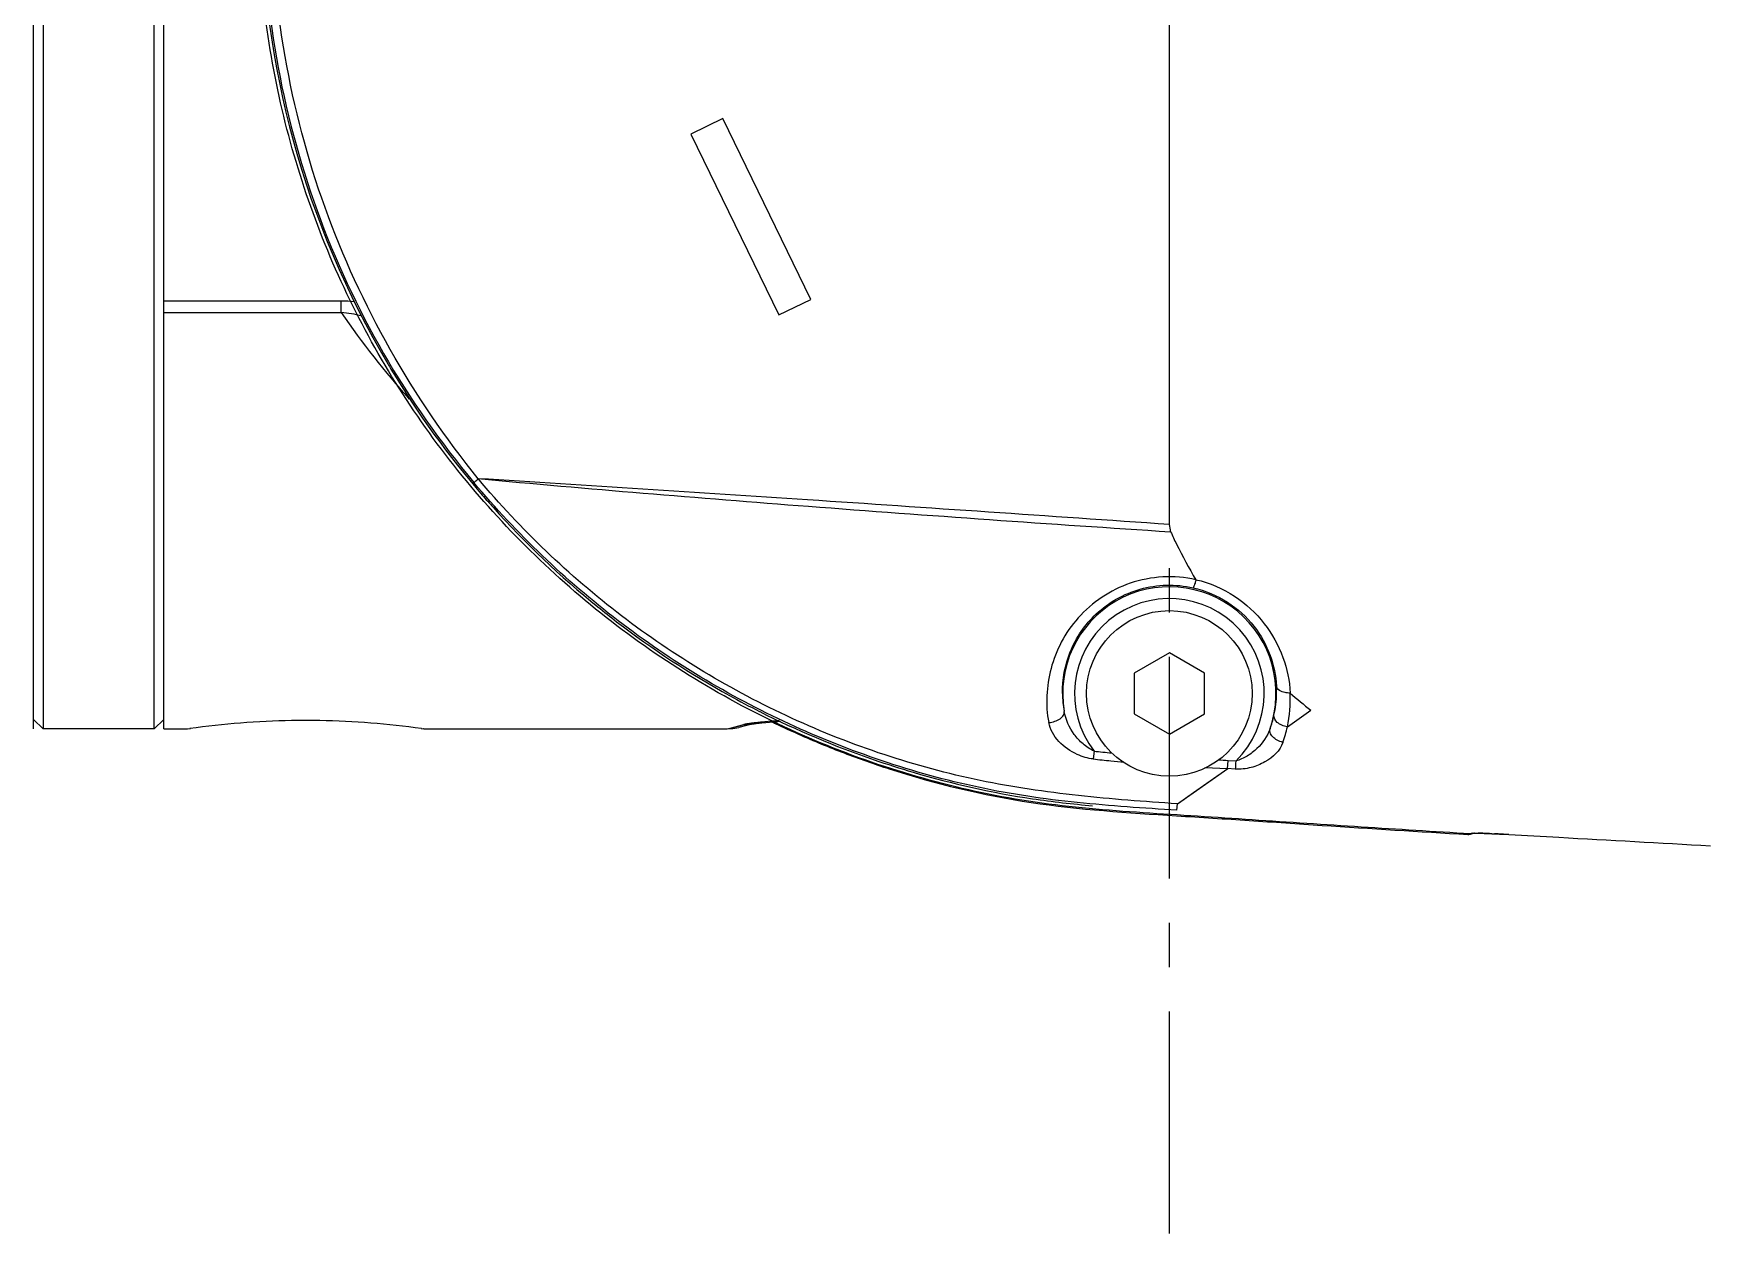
# Model space of a CAD drawing. Header units: millimetres. Extents: x 5828 to 6704, y 123 to 421.
# Drawn here: x 6376.65 to 6390.83, y 358.08 to 368.22 of the extents above; entities that cross this region are included whole.
import ezdxf

# ---------------------------------------------------------------- set-up
doc = ezdxf.new("R2010")
doc.units = ezdxf.units.MM
doc.linetypes.add('CENTER', pattern=[0.6, 0.375, -0.075, 0.075, -0.075])
doc.layers.add('中心线', color=7, linetype='Continuous')
doc.layers.add('外形图', color=7, linetype='Continuous')

msp = doc.modelspace()

# ---------------------------------------------------------------- linework, layer by layer
at = {"layer": '中心线', "linetype": 'CENTER', "ltscale": 5}
msp.add_line((6386.2548, 358.0808), (6386.2548, 381.2525), dxfattribs=at)
at = {"layer": '外形图', "color": 7, "linetype": 'Continuous'}
for p, q in [((6376.6548, 362.3456), (6376.6548, 376.3456)), ((6376.7348, 376.3456), (6376.7348, 362.3456)), ((6377.6748, 362.3456), (6377.6748, 376.3456)), ((6377.7548, 362.3456), (6377.7548, 376.3456)), ((6386.2548, 364.0736), (6386.2548, 374.6176)), ((6382.4798, 367.5044), (6382.2102, 367.3729)), ((6383.225, 365.9765), (6382.4798, 367.5044)), ((6382.2102, 367.3729), (6382.9554, 365.845)), ((6377.7548, 365.9648), (6379.2555, 365.9648)), ((6379.2555, 365.8653), (6379.2555, 365.9648)), ((6382.9554, 365.845), (6383.225, 365.9765)), ((6377.7548, 365.8653), (6379.2555, 365.8653)), ((6386.2548, 362.9896), (6385.9568, 362.8176)), ((6386.5527, 362.8176), (6386.2548, 362.9896)), ((6385.9568, 362.8176), (6385.9568, 362.4736)), ((6386.5527, 362.4736), (6386.5527, 362.8176)), ((6376.6548, 362.4256), (6376.7348, 362.3456)), ((6377.7548, 362.4256), (6377.6748, 362.3456)), ((6385.9568, 362.4736), (6386.2548, 362.3016)), ((6386.2548, 362.3016), (6386.5527, 362.4736)), ((6387.2523, 362.3634), (6387.4516, 362.5029)), ((6387.2524, 362.3639), (6387.4517, 362.5035)), ((6377.6748, 362.3456), (6376.7348, 362.3456)), ((6377.7548, 362.3456), (6377.9548, 362.3456)), ((6377.9548, 362.3456), (6377.9807, 362.3492)), ((6379.931, 362.3489), (6379.9548, 362.3456)), ((6379.9548, 362.3456), (6379.9513, 362.3461)), ((6379.9548, 362.3456), (6382.5182, 362.3456)), ((6382.5182, 362.3456), (6382.6116, 362.3703)), ((6382.5182, 362.3456), (6382.6039, 362.3682)), ((6382.6039, 362.3682), (6382.657, 362.3823)), ((6382.6116, 362.3703), (6382.657, 362.3823)), ((6382.747, 362.3904), (6382.615, 362.3575)), ((6382.7456, 362.3902), (6382.7612, 362.3924)), ((6382.7538, 362.3921), (6382.7539, 362.3921)), ((6382.7588, 362.3921), (6382.7661, 362.393)), ((6382.7612, 362.3924), (6382.783, 362.395)), ((6382.779, 362.3946), (6382.7888, 362.3957)), ((6382.783, 362.395), (6382.8099, 362.3979)), ((6382.8051, 362.3974), (6382.8233, 362.3992)), ((6382.8099, 362.3979), (6382.8442, 362.4012)), ((6382.9183, 362.3945), (6382.9292, 362.3892)), ((6382.9248, 362.408), (6382.9354, 362.4022)), ((6385.6182, 362.1581), (6385.611, 362.0917)), ((6386.3225, 361.7122), (6386.7477, 362.0099)), ((6386.5544, 362.021), (6386.7476, 362.0099)), ((6386.7476, 362.0099), (6386.7517, 362.0772)), ((6386.8122, 362.0062), (6386.7476, 362.0102)), ((6386.8122, 362.0061), (6386.7476, 362.0099)), ((6386.8162, 362.0733), (6386.7517, 362.0772)), ((6386.3192, 361.6583), (6386.3225, 361.7123)), ((6388.8343, 361.4649), (6388.817, 361.4605)), ((6388.9813, 361.46), (6389.0021, 361.459)), ((6389.1241, 361.4528), (6389.1244, 361.4527))]:
    msp.add_line(p, q, dxfattribs=at)
for points in [[(6382.5182, 362.3456), (6382.5659, 362.3484), (6382.615, 362.3575)], [(6382.747, 362.3904), (6382.748, 362.3905), (6382.7501, 362.3909)], [(6382.8406, 362.4009), (6382.874, 362.4039), (6382.9094, 362.4068), (6382.9469, 362.4098), (6382.9682, 362.4113)], [(6386.3225, 361.7122), (6386.4593, 361.808), (6386.601, 361.9074), (6386.7477, 362.0102)], [(6388.8317, 361.4648), (6388.8313, 361.4648), (6388.8329, 361.4648)], [(6388.8329, 361.4648), (6388.8383, 361.4649), (6388.8465, 361.4648), (6388.8574, 361.4646), (6388.872, 361.4642), (6388.8918, 361.4636)], [(6388.8918, 361.4636), (6388.9168, 361.4627), (6388.9485, 361.4614), (6388.9898, 361.4596), (6389.0463, 361.4568), (6389.1244, 361.4527)]]:
    msp.add_lwpolyline(points, dxfattribs=at)
msp.add_circle((6386.2548, 362.6456), 0.7, dxfattribs=at)
for centre, radius, start, end in [((6386.266, 369.3486), 7.6893, 180.08712, 210.62132), ((6379.1551, 364.7348), 1.135, 76.09268, 84.92509), ((6384.9705, 369.7676), 6.9202, 214.32535, 222.0338), ((6386.2532, 369.3452), 7.6766, 210.64767, 211.03472), ((6386.2708, 369.3574), 7.6979, 211.04499, 220.84875), ((6386.2475, 369.3386), 7.668, 220.85637, 221.88617), ((6386.264, 369.3556), 7.6916, 221.8987, 230.99584), ((6386.2548, 362.6456), 0.9017, 340.70052, 189.67947), ((6386.2548, 362.6456), 0.8017, 314.45566, 217.44404), ((6386.2621, 369.3537), 7.6889, 230.99772, 232.51677), ((6386.2577, 369.3488), 7.6824, 232.52077, 241.02637), ((6386.2605, 362.658), 0.9006, 359.20756, 3.18722), ((6386.2352, 369.3103), 7.6378, 241.03374, 243.20462), ((6386.2532, 362.6587), 0.9025, 180.83509, 190.51898), ((6386.2611, 362.658), 0.8999, 347.34559, 359.20708), ((6386.2181, 362.5909), 1.059, 347.59126, 3.14573), ((6389.9161, 365.6538), 4.0002, 228.69066, 231.96924), ((6386.2604, 369.367), 7.6997, 243.22787, 251.03922), ((6386.2603, 362.6583), 0.9008, 339.82055, 347.34087), ((6378.9652, 355.2866), 7.131, 91.04509, 97.96629), ((6378.9541, 355.5362), 6.8812, 89.99489, 90.99083), ((6378.9544, 355.4327), 6.9847, 89.00982, 89.99733), ((6378.9505, 355.3652), 7.0522, 81.97732, 88.98754), ((6382.6714, 362.7246), 0.3426, 267.60648, 282.5143), ((6383.0189, 360.0629), 2.3493, 96.25808, 97.16647), ((6382.6719, 362.7207), 0.3386, 282.5684, 283.99978), ((6383.1273, 359.0793), 3.3388, 95.81694, 96.26672), ((6383.2144, 358.2286), 4.194, 95.56681, 95.82316), ((6386.2499, 369.3384), 7.7018, 244.08288, 244.36888), ((6386.2489, 369.3366), 7.6997, 244.4601, 247.59618), ((6386.2194, 362.5903), 1.0576, 340.2109, 347.60804), ((6386.2676, 369.3826), 7.7494, 247.59799, 250.63117), ((6386.4542, 369.7751), 7.6627, 263.73661, 264.85666), ((6386.2797, 369.4166), 7.7855, 250.62999, 252.10217), ((6386.2994, 369.4754), 7.8149, 251.02706, 253.57982), ((6386.7359, 372.291), 10.2611, 263.70644, 264.54917), ((6386.8486, 373.464), 11.4395, 264.54525, 265.09655), ((6386.27, 354.3532), 7.739, 86.43145, 87.03871), ((6420.2203, 360.0251), 33.4668, 176.49121, 176.60656), ((6388.7808, 361.5133), 0.0599, 266.43418, 283.74005), ((6388.7812, 361.5118), 0.0584, 283.7162, 292.24336), ((6388.8436, 361.323), 0.1426, 105.21604, 107.98077), ((6388.8024, 361.5184), 0.0598, 267.32685, 284.26083), ((6388.833, 361.1334), 0.3317, 90.01729, 90.68313), ((6388.7637, 357.7451), 3.7207, 87.84657, 88.42785), ((6388.5954, 353.1342), 8.3347, 87.34663, 87.88187), ((6388.263, 345.8507), 15.6259, 86.84072, 87.28881)]:
    msp.add_arc(centre, radius, start, end, dxfattribs=at)
for points, knots in [([(6388.7986, 361.4588), (6388.4914, 361.4775), (6387.8766, 361.5152), (6387.1084, 361.5662), (6386.4939, 361.6076), (6385.8817, 361.6451), (6385.1199, 361.7067), (6384.2235, 361.8959), (6383.0702, 362.2849), (6381.7261, 363.0238), (6380.3693, 364.2634), (6379.3402, 365.787), (6378.6993, 367.5089), (6378.5518, 368.7275), (6378.5509, 369.3345)], [0, 0, 0, 0, 0.0631811, 0.1263987, 0.1580166, 0.1895904, 0.2522973, 0.3146612, 0.3770696, 0.5016579, 0.6262454, 0.7508331, 0.8754169, 1, 1, 1, 1]), ([(6378.5904, 369.3456), (6378.5904, 368.4601), (6378.8276, 367.1152), (6379.5796, 365.5016), (6380.092, 364.7683), (6380.3773, 364.4276)], [0, 0, 0, 0, 0.4990605, 0.7495341, 1, 1, 1, 1]), ([(6380.4134, 364.4611), (6380.1353, 364.8025), (6379.6383, 365.5357), (6378.8989, 367.1361), (6378.6667, 368.4683), (6378.6656, 369.3456)], [0, 0, 0, 0, 0.2504593, 0.500915, 1, 1, 1, 1]), ([(6380.3772, 364.4275), (6380.3802, 364.431), (6380.3938, 364.4407), (6380.4051, 364.4527), (6380.4134, 364.4611)], [0, 0, 0, 0, 0.2814533, 1, 1, 1, 1]), ([(6386.3192, 361.6583), (6386.038, 361.6761), (6385.6163, 361.7038), (6385.057, 361.7724), (6384.5024, 361.8731), (6383.8219, 362.0618), (6383.035, 362.3747), (6382.2861, 362.7708), (6381.3546, 363.406), (6380.7382, 363.996), (6380.3772, 364.4275)], [0, 0, 0, 0, 0.1250465, 0.1875257, 0.2500096, 0.3751062, 0.5002342, 0.6252559, 0.7502887, 1, 1, 1, 1]), ([(6386.2548, 364.0736), (6385.2354, 364.1434), (6383.2887, 364.2786), (6381.3413, 364.4035), (6380.4134, 364.4611)], [0, 0, 0, 0, 0.5235943, 1, 1, 1, 1]), ([(6380.4135, 364.4612), (6381.343, 364.3755), (6383.2931, 364.2154), (6385.2449, 364.0782), (6386.2657, 364.0122)], [0, 0, 0, 0, 0.4771265, 1, 1, 1, 1]), ([(6386.3225, 361.7122), (6386.0433, 361.7318), (6385.4848, 361.7721), (6384.6524, 361.8941), (6383.8394, 362.1135), (6382.7961, 362.5243), (6381.5879, 363.2519), (6380.7719, 364.032), (6380.4135, 364.4612)], [0, 0, 0, 0, 0.1250831, 0.2500853, 0.3752304, 0.5003779, 0.7501949, 1, 1, 1, 1]), ([(6386.2657, 364.0122), (6386.2816, 363.9772), (6386.3467, 363.8389), (6386.4206, 363.7049), (6386.4793, 363.6068)], [0, 0, 0, 0, 0.2514408, 1, 1, 1, 1]), ([(6386.4793, 363.6068), (6386.3884, 363.6302), (6386.1983, 363.6415), (6385.8384, 363.575), (6385.5294, 363.3676), (6385.3348, 363.0865), (6385.247, 362.8601), (6385.2113, 362.6288), (6385.2198, 362.474), (6385.236, 362.4001)], [0, 0, 0, 0, 0.1381665, 0.2750926, 0.5346745, 0.6573755, 0.7748374, 0.8886579, 1, 1, 1, 1]), ([(6385.3508, 362.6456), (6385.3491, 362.7649), (6385.3961, 363.0171), (6385.6246, 363.3489), (6386.0042, 363.5644), (6386.3101, 363.5721), (6386.4558, 363.5391)], [0, 0, 0, 0, 0.220957, 0.460537, 0.7234057, 1, 1, 1, 1]), ([(6386.4793, 363.6068), (6386.4769, 363.5975), (6386.4723, 363.5813), (6386.466, 363.5591), (6386.4607, 363.5477), (6386.4578, 363.5391), (6386.4558, 363.5391)], [0, 0, 0, 0, 0.3989656, 0.7132862, 0.9175439, 1, 1, 1, 1]), ([(6386.4793, 363.6068), (6386.5949, 363.5811), (6386.8148, 363.4874), (6387.0674, 363.2496), (6387.2286, 362.9616), (6387.2706, 362.7512), (6387.2755, 362.649)], [0, 0, 0, 0, 0.2670961, 0.5248092, 0.7693223, 1, 1, 1, 1]), ([(6386.4558, 363.5391), (6386.5584, 363.5158), (6386.7529, 363.4343), (6386.9783, 363.2282), (6387.1177, 362.9771), (6387.1548, 362.7958), (6387.1597, 362.7081)], [0, 0, 0, 0, 0.2713507, 0.5306948, 0.7735098, 1, 1, 1, 1]), ([(6387.2755, 362.649), (6387.2611, 362.6487), (6387.2186, 362.651), (6387.1625, 362.6778), (6387.1597, 362.7081)], [0, 0, 0, 0, 0.3214999, 1, 1, 1, 1]), ([(6385.236, 362.4001), (6385.2534, 362.4011), (6385.2871, 362.4075), (6385.3302, 362.4283), (6385.3606, 362.4573), (6385.3675, 362.4831), (6385.3659, 362.494)], [0, 0, 0, 0, 0.2986015, 0.5783996, 0.8121398, 1, 1, 1, 1]), ([(6385.6182, 362.1582), (6385.5851, 362.1749), (6385.5225, 362.2154), (6385.4251, 362.3228), (6385.3782, 362.4244), (6385.3659, 362.494)], [0, 0, 0, 0, 0.257123, 0.5102381, 1, 1, 1, 1]), ([(6387.2523, 362.3634), (6387.2363, 362.366), (6387.2057, 362.3751), (6387.1598, 362.4007), (6387.1352, 362.4391), (6387.1392, 362.4609)], [0, 0, 0, 0, 0.3048426, 0.5858119, 1, 1, 1, 1]), ([(6382.6962, 362.3897), (6382.6924, 362.3892), (6382.6792, 362.3871), (6382.6662, 362.3847), (6382.657, 362.3823)], [0, 0, 0, 0, 0.2908502, 1, 1, 1, 1]), ([(6382.7259, 362.3938), (6382.7233, 362.3935), (6382.7134, 362.3922), (6382.7035, 362.3909), (6382.6962, 362.3897)], [0, 0, 0, 0, 0.2615844, 1, 1, 1, 1]), ([(6382.9581, 362.4157), (6382.9452, 362.4147), (6382.895, 362.4108), (6382.8448, 362.4064), (6382.8076, 362.4028)], [0, 0, 0, 0, 0.2583748, 1, 1, 1, 1]), ([(6385.611, 362.0917), (6385.5647, 362.0968), (6385.4051, 362.1435), (6385.2558, 362.2812), (6385.236, 362.4001)], [0, 0, 0, 0, 0.2788121, 1, 1, 1, 1]), ([(6387.1058, 362.3476), (6387.0833, 362.2845), (6387.0232, 362.197), (6386.9149, 362.1122), (6386.85, 362.0837), (6386.8163, 362.0733)], [0, 0, 0, 0, 0.4889389, 0.7422859, 1, 1, 1, 1]), ([(6387.2145, 362.2323), (6387.1978, 362.2363), (6387.1664, 362.2485), (6387.1284, 362.2765), (6387.1043, 362.3106), (6387.1024, 362.3371), (6387.1058, 362.3476)], [0, 0, 0, 0, 0.2971826, 0.5750951, 0.8089338, 1, 1, 1, 1]), ([(6387.2145, 362.2322), (6387.1912, 362.1613), (6387.0946, 362.0732), (6386.9453, 362.0137), (6386.8568, 362.0029), (6386.8122, 362.0061)], [0, 0, 0, 0, 0.4618395, 0.723504, 1, 1, 1, 1]), ([(6383.8871, 362.0079), (6384.2782, 361.8816), (6385.0829, 361.6894), (6386.1103, 361.6245), (6386.9307, 361.5725), (6387.7511, 361.516), (6388.3667, 361.4784), (6388.7771, 361.4534)], [0, 0, 0, 0, 0.2499367, 0.4999446, 0.6249496, 0.7499682, 1, 1, 1, 1]), ([(6388.7771, 361.4534), (6388.7778, 361.4533), (6388.7764, 361.4585), (6388.7774, 361.4601), (6388.7777, 361.4624)], [0, 0, 0, 0, 0.2301038, 1, 1, 1, 1]), ([(6388.8212, 361.4645), (6388.8215, 361.4646), (6388.8242, 361.4649), (6388.8268, 361.465), (6388.8291, 361.465)], [0, 0, 0, 0, 0.1208788, 1, 1, 1, 1]), ([(6388.8329, 361.465), (6388.8352, 361.465), (6388.8462, 361.465), (6388.8571, 361.4647), (6388.8657, 361.4645)], [0, 0, 0, 0, 0.2118259, 1, 1, 1, 1]), ([(6389.1241, 361.4528), (6389.2653, 361.445), (6389.8334, 361.4137), (6390.4014, 361.3821), (6390.8283, 361.3583)], [0, 0, 0, 0, 0.2485232, 1, 1, 1, 1])]:
    msp.add_open_spline(points, degree=3, knots=knots, dxfattribs=at)
for points in [[(6379.2555, 365.9648), (6379.2933, 365.9647), (6379.3312, 365.9624), (6379.3688, 365.9582)], [(6386.2657, 364.0122), (6386.2665, 364.033), (6386.2592, 364.0532), (6386.2548, 364.0736)], [(6384.0902, 361.9792), (6384.4204, 361.8819), (6384.7579, 361.8057), (6385.0984, 361.7555)], [(6385.0984, 361.7555), (6385.2671, 361.7307), (6385.4366, 361.7117), (6385.6063, 361.6961)], [(6388.8212, 361.4645), (6388.8162, 361.4632), (6388.8112, 361.462), (6388.8062, 361.4607)]]:
    msp.add_open_spline(points, degree=3, dxfattribs=at)

doc.saveas('drawing.dxf')
